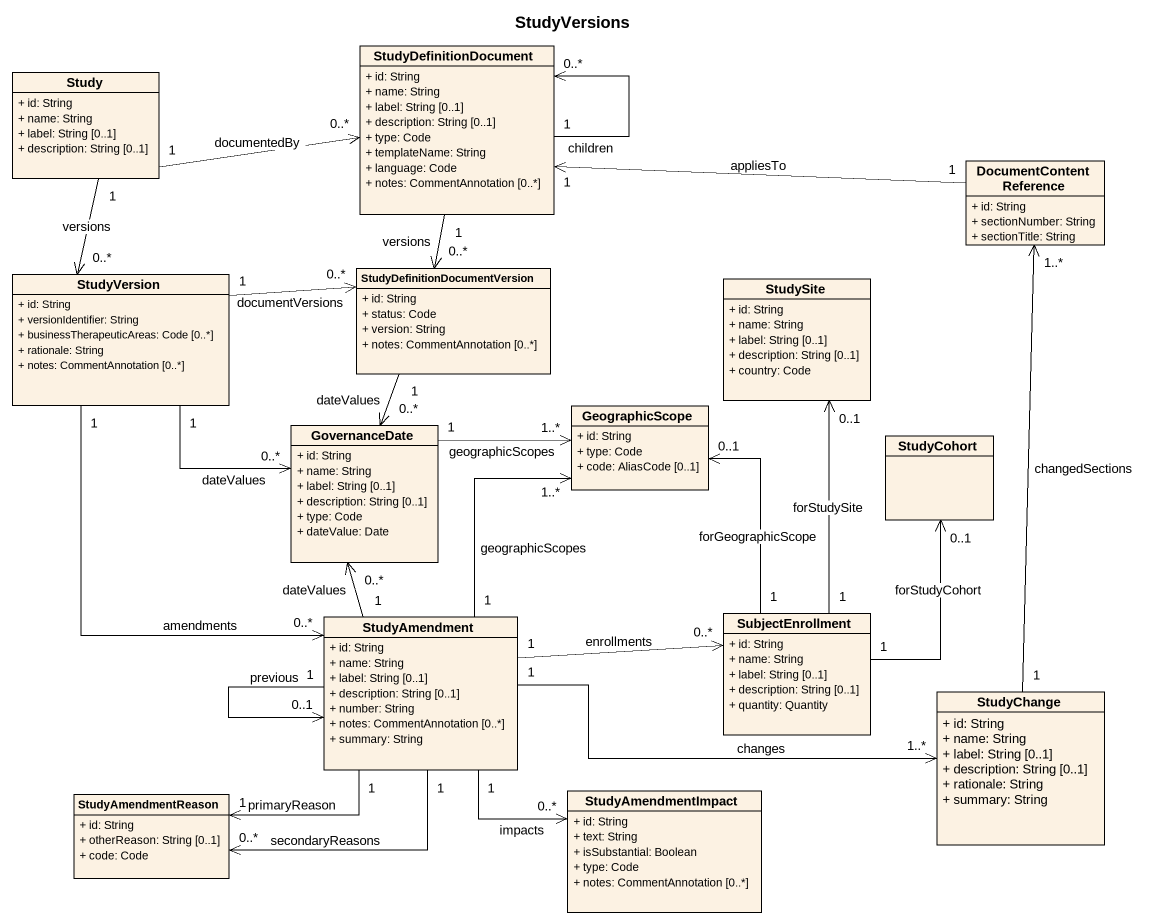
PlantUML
@startuml
title StudyVersions
hide circle
hide empty members
skinparam classAttributeIconSize 0
class Study {
  + id: String
  + name: String
  + label: String [0..1]
  + description: String [0..1]
}
class StudyDefinitionDocument {
  + id: String
  + name: String
  + label: String [0..1]
  + description: String [0..1]
  + type: Code
  + templateName: String
  + language: Code
  + notes: CommentAnnotation [0..*]
}
class DocumentContentReference {
  + id: String
  + sectionNumber: String
  + sectionTitle: String
}
class StudyVersion {
  + id: String
  + versionIdentifier: String
  + businessTherapeuticAreas: Code [0..*]
  + rationale: String
  + notes: CommentAnnotation [0..*]
}
class "StudyDefinitionDocumentVersion" as StudyDefinitionDocumentVersi {
  + id: String
  + status: Code
  + version: String
  + notes: CommentAnnotation [0..*]
}
class StudySite {
  + id: String
  + name: String
  + label: String [0..1]
  + description: String [0..1]
  + country: Code
}
class GeographicScope {
  + id: String
  + type: Code
  + code: AliasCode [0..1]
}
class GovernanceDate {
  + id: String
  + name: String
  + label: String [0..1]
  + description: String [0..1]
  + type: Code
  + dateValue: Date
}
class StudyCohort
class StudyAmendment {
  + id: String
  + name: String
  + label: String [0..1]
  + description: String [0..1]
  + number: String
  + notes: CommentAnnotation [0..*]
  + summary: String
}
class SubjectEnrollment {
  + id: String
  + name: String
  + label: String [0..1]
  + description: String [0..1]
  + quantity: Quantity
}
class StudyChange {
  + id: String
  + name: String
  + label: String [0..1]
  + description: String [0..1]
  + rationale: String
  + summary: String
}
class StudyAmendmentReason {
  + id: String
  + otherReason: String [0..1]
  + code: Code
}
class StudyAmendmentImpact {
  + id: String
  + text: String
  + isSubstantial: Boolean
  + type: Code
  + notes: CommentAnnotation [0..*]
}
Study "1" -right-> "0..*" StudyDefinitionDocument : documentedBy
Study "1" --> "0..*" StudyVersion : versions
StudyDefinitionDocument "1" --> "0..*" StudyDefinitionDocument : children
StudyDefinitionDocument "1" --> "0..*" StudyDefinitionDocumentVersi : versions
DocumentContentReference "1" -left-> "1" StudyDefinitionDocument : appliesTo
StudyVersion "1" -right-> "0..*" StudyDefinitionDocumentVersi : documentVersions
StudyVersion "1" --> "0..*" GovernanceDate : dateValues
StudyVersion "1" --> "0..*" StudyAmendment : amendments
StudyDefinitionDocumentVersi "1" --> "0..*" GovernanceDate : dateValues
GovernanceDate "1" -right-> "1..*" GeographicScope : geographicScopes
StudyAmendment "1" -up-> "1..*" GeographicScope : geographicScopes
StudyAmendment "1" -up-> "0..*" GovernanceDate : dateValues
StudyAmendment "1" --> "0..1" StudyAmendment : previous
StudyAmendment "1" -right-> "0..*" SubjectEnrollment : enrollments
StudyAmendment "1" -right-> "1..*" StudyChange : changes
StudyAmendment "1" -left-> "1" StudyAmendmentReason : primaryReason
StudyAmendment "1" -left-> "0..*" StudyAmendmentReason : secondaryReasons
StudyAmendment "1" --> "0..*" StudyAmendmentImpact : impacts
SubjectEnrollment "1" -up-> "0..1" StudySite : forStudySite
SubjectEnrollment "1" -up-> "0..1" GeographicScope : forGeographicScope
SubjectEnrollment "1" -up-> "0..1" StudyCohort : forStudyCohort
StudyChange "1" -up-> "1..*" DocumentContentReference : changedSections
@enduml
